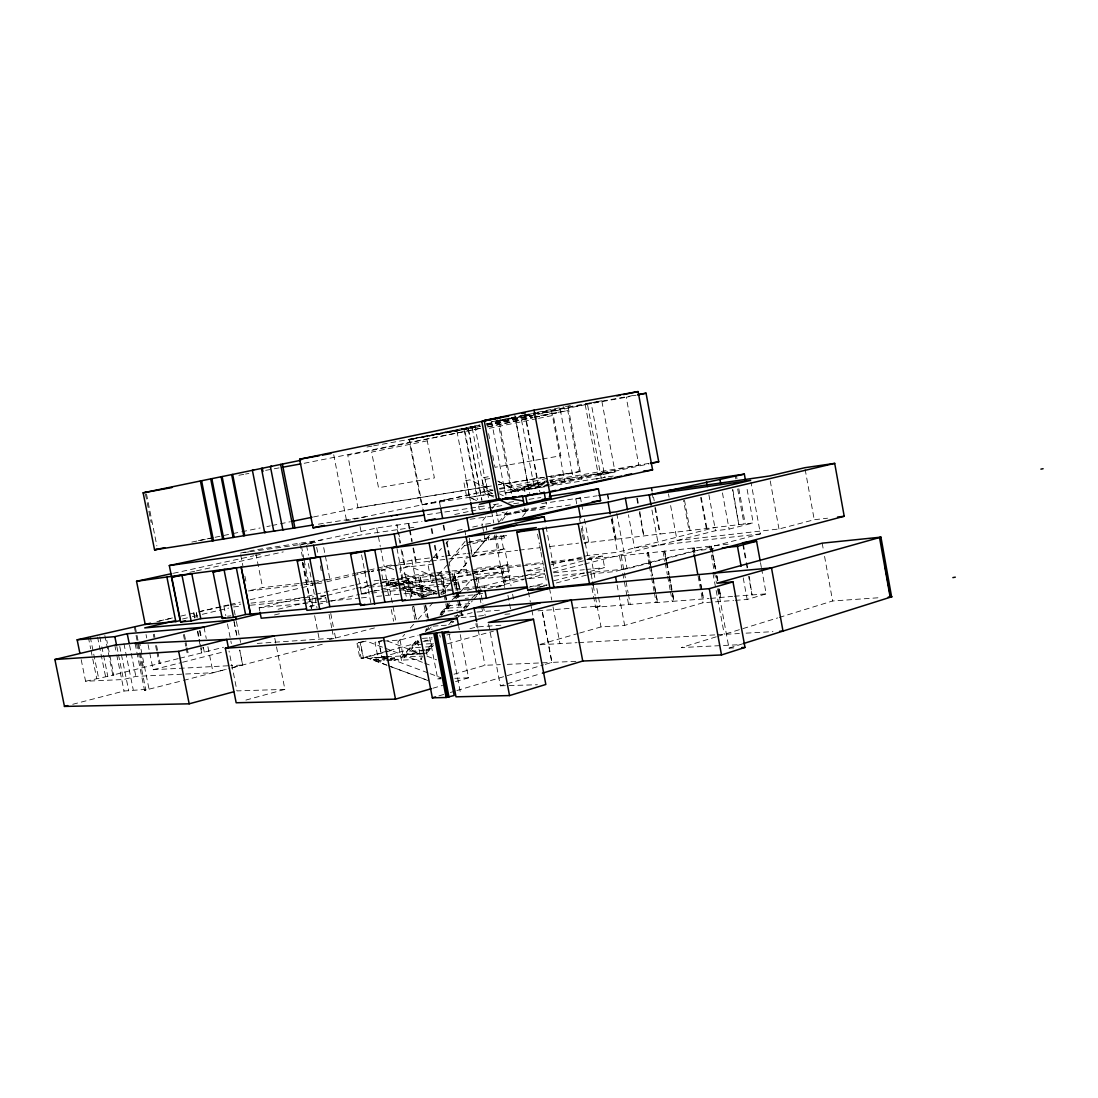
<?xml version="1.0" encoding="UTF-8"?>
<svg xmlns="http://www.w3.org/2000/svg" width="1098" height="1098" viewBox="0 0 1098 1098"><rect width="100%" height="100%" fill="white"/><g stroke="black" fill="none" stroke-linecap="round" stroke-linejoin="round"><path stroke-width="0.75" stroke-dasharray="5 3.75" d="M417.391 640.738L421.042 659.637L422.373 656.467M506.947 514.344L506.603 513.699L528.591 508.854L546.763 506.219L545.994 502.115M502.047 520.479L507.262 513.603M522.566 516.582L528.591 508.854M489.461 535.316L472.511 555.808M485.947 516.485L481.706 521.852L482.351 525.201M492.316 508.429L497.614 501.717M498.712 522.346L507.235 511.709M465.113 541.314L448.917 561.298L449.823 566.06M464.303 545.651L488.651 539.983L504.517 537.951L506.425 535.604L488.226 537.718L468.626 542.261M452.568 580.334L467.666 561.819M471.975 556.535L485.22 540.298L506.384 535.371M452.39 580.375L468.283 560.982M427.108 655.122L426.038 650.634L433.353 642.275M448.725 624.707L453.2 619.588M455.876 616.527L457.66 614.496M464.495 609.582L463.878 607.4L469.162 601.347M471.797 598.341L477.054 592.33M426.724 653.132L433.408 645.487M455.684 619.999L460.144 614.894M465.703 608.525L472.387 600.88M473.499 599.604L477.959 594.498L482.695 593.291M425.297 631.775L427.561 629.223M439.982 615.127L450.153 603.612M454.668 598.492L459.197 593.359M460.323 592.083L471.618 579.277M418.832 640.985L401.525 660.612L397.915 641.973L404.668 634.383M428.961 629.497L431.212 626.944M441.341 615.456L451.456 603.969M455.958 598.863L458.209 596.31L460.776 595.665M401.017 657.949L417.418 639.379L418.036 641.548L414.701 642.454L415.332 644.622L434.89 643.442M427.314 628.166L425.516 630.197L432.104 629.085M449.453 603.077L438.884 615.045L442.151 614.194M452.088 600.098L454.709 597.134L457.921 596.31L477.671 594.498L474.432 595.336L475.05 597.504M432.379 558.662L427.836 563.768L431.445 582.53L437.759 581.885M433.504 557.386L441.451 548.437M445.994 543.318L448.259 540.765M410.295 628.07L413.671 624.282M418.173 619.217L432.804 602.788M440.669 593.936L450.798 582.558M431.445 582.53L433.724 579.991M438.267 574.899L448.519 563.439M449.658 562.162L467.144 542.604M386.592 656.824L403.186 655.89L424.473 650.085M717.968 588.212L728.976 648.136L743.277 643.62M716.253 636.813L681.323 647.559L739.942 644.677M717.845 636.318L777.645 617.927M779.264 617.433L832.613 600.99L881.488 597.545M488.624 624.199L500.386 685.825L540.751 673.678M438.884 695.885L443.784 694.43M450.331 692.495L455.245 691.04M456.878 690.546L543.62 664.866M545.253 664.372L551.8 662.437L542.069 610.955M735.289 600.359L747.175 599.467L766.184 593.881L761.683 569.203M432.832 688.254L442.563 685.413M455.546 681.611L468.53 677.823L459.637 631.446M710.653 598.41L732.599 596.365M579.62 633.052L601.031 626.931L624.652 625.393L703.008 602.761L733.588 600.482M429.689 637.224L437.718 678.921L440.984 677.988M454.009 674.227L484.959 665.292L500.386 664.633M584.452 519.08L588.72 541.918L584.081 543.057L753.242 522.95L746.489 485.92M540.106 644.375L577.973 633.532M654.339 592.714L656.179 602.61L708.951 598.534M656.179 602.61L657.661 602.157L595.583 607.276L591.589 585.92M597.957 473.76L600.798 473.128L550.345 481.281M595.583 607.276L600.126 606.014L596.447 586.346M387.814 656.837L372.991 657.62L373.224 659.802L394.607 657.976L394.827 660.186L386.578 660.598M426.106 649.632L434.328 647.381M447.462 643.771L493.455 631.158M245.911 700.085L284.89 689.366L274.665 637.567M426.038 650.634L429.428 649.7L428.783 647.491L432.159 646.571L431.528 644.361L433.779 643.744M394.827 660.186L398.08 659.28L398.313 661.49M373.224 659.802L394.607 657.976M424.542 649.975L406.507 651.732L407.138 653.914L423.279 653.79L426.669 652.843L403.762 654.833L401.95 660.131L421.467 659.157M376.463 658.91L376.683 661.092L384.876 659.953M391.259 650.51L360.02 658.965L357.015 643.483L366.279 641.04L383.449 647.546M415.332 644.622L411.97 645.528L412.601 647.71L424.02 647.051M372.991 657.62L369.738 658.498L391.108 656.659L391.341 658.869M412.601 647.71L409.252 648.63L409.87 650.812M390.408 654.655L409.472 649.453M387.512 651.032L361.146 658.169L358.14 642.742L364.742 640.999M389.159 650.592L432.008 638.995M446.845 634.987L450.139 634.095M469.917 628.742L476.505 626.958L503.104 625.105M383.531 641.108L400.043 640.038L418.132 635.207M384.355 639.86L375.022 642.33L378.069 658.018L384.053 656.384M384.931 656.906L381.624 657.084L378.837 641.356L381.884 657.016M458.84 616.184L473.691 612.272M483.545 615.594L460.94 617.639L459.664 610.927M693.689 553.159L692.783 548.245L711.518 545.981L715.772 569.148M586.318 572.881L627.095 568.846L760.406 533.889L750.963 482.063M670.617 505.547L677.068 540.504L778.976 528.989L814.236 519.738L827.563 518.201M537.457 587.499L547.147 584.987L530.334 586.552M183.572 680.417L226.202 669.3M232.762 667.584L324.473 643.689M539.722 587.279L548.012 585.124M556.288 582.969L591.095 573.911L614.606 571.591L693.456 550.935L713.755 548.794M135.109 643.579L144.524 690.313L181.939 680.856M463.878 607.4L467.144 606.549L466.526 604.367L469.779 603.529L446.831 606.055L447.435 608.21L467.144 606.549M81.197 659.692L85.575 681.24L123.498 679.525L135.85 676.395L213.081 672.717L229.537 668.435M231.184 668.009L242.713 665.004L239.735 649.989L242.603 665.017L230.786 665.635M692.783 548.245L694.238 547.847L695.048 552.816M431.336 561.009L467.995 556.686M649.138 564.701L646.996 553.159L694.238 547.847M72.743 704.285L124.047 691.026L149.04 689.132L139.652 642.481M447.435 608.21L444.182 609.047L444.8 611.202L457.921 610.117M529.112 587.183L545.528 582.928M553.735 580.801L588.212 571.88M589.859 571.454L604.627 567.625L602.459 556L587.114 557.674M329.263 639.654L333.984 638.432M257.22 643.428L335.563 638.02L377.657 627.109M441.533 612.039L444.8 611.202M646.996 553.159L648.493 552.761L650.483 564.345M487.883 588.706L523.609 579.607M526.848 578.783L544.951 574.172M553.186 572.072L582.791 564.523M584.438 564.097L715.498 530.705L729.086 529.126L753.242 522.95M496.09 587.471L504.353 585.371L445.719 590.999L440.902 592.22M586.661 559.637L648.493 552.761M588.171 559.253L591.218 558.484L595.212 579.785M149.753 652.994L153.116 669.711L180.95 662.67M182.584 662.259L223.525 651.896M467.268 590.23L544.128 570.782M553.131 568.49L586.016 560.172M587.663 559.747L602.459 556M551.114 564.701L587.65 555.519L617.433 552.239L715.004 527.534M85.575 681.24L113.808 675.009L106.794 640.381M526.203 570.946L542.81 566.788M104.845 635.509L112.847 675.05L160.143 663.357L157.865 652.02M156.877 652.088L159.155 663.412L178.219 658.622M179.811 658.224L202.156 652.802L199.507 639.516M198.999 639.558L201.648 652.83L223.484 647.257M441.204 594.43L444.498 593.593M411.366 592.92L433.243 590.299L433.477 592.508L414.783 594.306L414.564 592.124L411.366 592.92L411.146 590.738L407.934 591.52L407.701 589.338L404.489 590.134L404.27 587.938M414.783 594.306L417.981 593.51L418.201 595.679L436.702 593.428M433.477 592.508L436.675 591.698L408.936 580.348L386.29 583.312L399.754 581.885M401.964 587.005L421.385 594.883L421.618 597.065L439.296 592.618M407.934 591.52L429.798 588.885L430.032 591.108M476.381 578.097L501.772 571.784M453.749 584.85L471.742 580.375M473.375 579.964L509.348 571.001L508.182 564.811L475.667 568.38M472.25 573.623L507.839 564.852L504.806 548.918L467.624 553.392M472.181 573.691L508.182 564.811M401.031 588.734L422.881 586.058L423.114 588.281L404.489 590.134M423.114 588.281L426.34 587.471L426.573 589.695M451.923 581.295L457.742 579.854L460.337 593.4M476.834 581.501L474.954 571.66L520.932 566.06M443.839 593.647L440.339 575.352L470.301 571.907M399.164 585.412L415.922 583.216L416.156 585.44L399.26 587.169M433.285 580.389L424.995 582.42L400.001 572.14M434.932 579.977L443.221 577.946L445.953 593.195M416.156 585.44L419.409 584.644L419.642 586.854M474.954 571.66L476.71 571.221L482.969 603.996M383.971 586.181L390.353 584.658L401.292 589.091M394.1 585.934L397.352 585.138L390.394 582.324L390.614 584.52L393.88 583.738L394.1 585.934L397.476 585.577M410.762 598.424L407.001 578.921L433.545 575.86M401.443 581.707L408.936 580.348L409.156 582.585L390.614 584.52M395.98 583.45L386.537 584.589L406.095 582.393L397.668 583.271M274.5 614.976L281.143 613.357M309.416 606.48L329.373 601.622M331.033 601.224L359.307 594.347M360.968 593.936L372.606 591.108M368.763 586.112L360.391 588.13L361.544 594.059L369.765 592.055M371.412 591.657L379.634 589.653M381.281 589.255L396.09 585.646M397.737 585.248L415.84 580.842L509.348 571.001M440.339 575.352L441.767 574.981L445.28 593.263L441.492 575.05M370.41 585.728L378.618 583.752M380.251 583.354L395.019 579.799M396.666 579.401L414.715 575.05L435.041 572.827M278.096 609.253L306.067 602.5M307.714 602.102L325.818 597.737L326.792 602.733M407.001 578.921L408.456 578.564L411.901 596.42M470.781 557.043L464.289 558.594L467.391 574.817L470.63 574.021L452.541 578.522L453.145 581.693M472.401 556.659L504.806 548.918M259.732 610.776L259.142 607.812L314.069 594.691M315.744 594.293L354.023 585.138M355.697 584.74L367.35 581.954M469.395 538.061L472.277 556.247L517.638 550.331M325.639 595.747L311.393 599.165L313.012 607.427M327.218 595.363L354.874 588.706M356.507 588.322L388.019 580.76L394.827 580.019M401.141 549.645L403.968 564.317L429.675 561.202M182.543 618.984L190.764 617.035M192.411 616.651L200.632 614.702M202.279 614.317L228.59 608.1M315.359 582.681L308.909 584.191L304.036 559.335M316.979 582.297L325.049 580.417M326.669 580.032L392.11 564.715M398.684 563.178L411.846 560.104L443.963 556.233M159.004 621.07L173.36 617.707M194.689 617.982L193.701 613L196.364 612.368L197.366 617.337M199.177 611.641L228.947 605.327M156.89 621.688L173.553 617.776M180.731 616.115L196.899 612.3M198.56 611.902L228.562 604.861M230.223 604.463L240.229 602.116M250.22 599.769L300.221 588.034M301.895 587.636L321.892 582.942M326.847 581.775L369.573 571.756M399.15 564.811L371.22 571.358L379.688 570.233M403.968 564.317L404.695 564.152L401.868 549.48M300.811 583.299L312.024 581.487M299.15 583.491L262.6 587.608L247.846 591.012L302.128 584.946M457.344 530.54L464.536 528.907L465.703 535M472.648 527.081L482.393 524.885M502.088 512.313L506.823 513.672M576.725 503.817L575.805 498.917L580.471 497.874L581.391 502.76M506.645 515.072L527.973 510.309M505.602 513.946L524.13 511.284L546.763 506.219M399.878 543.126L396.419 525.201L422.016 521.399M189.817 572.319L194.826 571.221M196.487 570.864L283.257 551.91M339.982 539.53L361.681 534.795L417.597 526.779M454.682 514.537L469.395 511.325M471.042 510.968L505.313 504.984M599.549 478.303L596.241 479.016L599.92 478.44M248.793 551.896L240.352 553.104L255.161 549.906L322.194 539.859M601.182 478.165L604.998 477.342L591.122 402.966M301.113 544.43L376.738 528.028L397.147 525.036L400.605 542.961M173.388 573.28L253.748 555.808M255.422 555.451L260.446 554.353M307.33 544.169L315.702 542.343L250.481 551.649M396.419 525.201L397.147 525.036M533.655 413.438L601.773 400.756L615.058 472.071L534.452 488.432L520.726 415.758L532.036 413.726M601.773 400.756L585.124 404.16L598.3 474.748L648.932 463.891M492.631 493.469L469.697 497.38L466.485 495.912L463.672 481.116L469.848 479.853L492.741 490.724M499.055 492.11L548.726 481.542M550.139 481.24L552.967 480.636L546.324 481.706M523.362 415.826L499.014 420.836L512.231 490.614L545.72 483.477L520.438 487.498M550.373 482.489L573.046 477.644L560.323 409.774L587.924 404.146L585.042 404.654M509.417 418.091L491.63 421.756L505.149 493.043L528.605 488.034M509.047 492.426L532.406 487.43M537.265 486.689L549.384 484.136M550.949 483.806L638.789 465.017L626.231 397.243L636.14 395.211M345.65 520.919L492.645 489.9M499.302 488.5L579.209 471.646L567.762 410.556L534.232 416.636M422.14 504.792L476.793 493.249L464.605 429.277M527.15 485L547.765 480.622M549.412 480.279L648.753 463.397M566.129 473.773L567.652 473.458L498.423 484.767L547.518 476.82M443.331 500.304L450.551 498.794M484.918 486.977L485.865 486.771M511.037 417.762L520.726 415.758M524.048 415.085L535.659 412.683M537.306 412.34L563.837 406.878M565.497 406.534L570.48 405.505M479.881 424.926L408.936 439.392L421.522 504.915L489.42 494.155M489.79 478.495L485.508 479.373L488.363 494.32M198.45 540.669L212.49 537.773M191.834 542.096L213.451 537.622M215.112 537.279L231.225 533.93M232.886 533.587L238.376 532.475M241.738 531.789L260.185 527.973M266.896 526.587L270.259 525.887M271.933 525.544L278.645 524.158M280.319 523.815L290.38 521.728M313.548 516.952L364.124 506.507M474.94 426.244L409.156 439.763L480.155 426.436M468.256 428.618L481.912 500.372L468.215 428.632L479.963 426.23M486.606 424.871L560.323 409.774L537.128 413.96M486.826 425.077L531.857 415.854M488.171 476.738L481.981 478.014L484.822 492.988L493.908 497.216M479.661 428.467L347.792 455.272L357.975 507.77L491.671 485.934L360.226 507.303M488.006 426.765L533.065 417.611M534.74 417.267L567.762 410.556M480.732 428.275L304.16 463.287M487.443 426.916L532.791 417.693M534.465 417.35L556.302 412.917L554.764 413.191M489.269 428.302L536.867 418.681M538.514 418.352L553.282 415.36L560.858 455.752L542.275 459.005M539.612 486.249L512.231 490.614M538.391 486.483L525.009 415.497L526.23 415.264M238.87 475.269L243.893 474.35M245.568 474.048L248.917 473.43M265.661 470.356L279.043 467.899M366.979 447.01L372.016 446.104M373.691 445.802L480.581 426.381M487.292 425.173L532.557 416.952M468.489 428.824L409.115 439.612L480.004 425.159M474.007 429.647L474.967 429.469M585.124 404.16L636.167 394.978M525.009 415.497L626.231 397.243M491.63 421.756L515.291 417.501M499.014 420.836L535.467 414.262M486.579 423.718L531.72 415.552M486.702 423.952L531.912 415.771M361.585 658.086L363.452 657.99L360.432 642.536M540.587 459.307L494.978 467.309L494.018 462.258M549.206 476.546L579.209 471.646M493.071 490.243L480.375 492.494M499.727 489.173L544.649 481.967M598.465 473.636L608.031 472.113L525.64 489.749L535.604 488.185M529.716 485.522L548.575 482.516M550.18 482.255L555.025 481.487M598.3 474.748L615.058 472.071M505.149 493.043L601.21 477.946L587.375 403.776M608.278 476.82L613.302 476.038M318.351 524.185L325.049 523.142M326.724 522.881L365.346 516.856M427.451 514.619L486.689 505.684M493.469 504.668L500.235 503.653M508.703 502.376L515.47 501.361M529.016 499.316L540.861 497.531M513.686 503.735L518.791 502.98M541.698 503.557L580.471 497.874M575.805 498.917L597.312 495.761M470.122 519.272L571.797 504.709M485.645 524.144L490.545 523.471M468.777 542.398L485.22 540.298L483.944 533.587M445.651 556.027L465.936 553.598M519.327 550.125L539.64 547.724M549.796 546.529L578.564 543.126M585.344 542.316L588.72 541.918M404.695 564.152L384.19 566.568L380.622 548.135M369.491 571.413L357.577 572.799L360.556 588.089M381.39 570.04L384.794 569.642L387.814 585.248M433.586 564.001L403.68 567.46L406.727 583.271M313.548 581.13L329.894 579.277L322.839 543.139M303.817 584.754L312.161 583.82M313.795 583.642L321.934 582.736M760.406 533.889L634.589 547.902L628.427 514.797M436.729 572.634L450.276 571.152M451.964 570.974L468.901 569.121M374.089 580.787L394.539 578.577M401.346 577.836L435.439 574.13M437.141 573.952L524.062 564.509M525.764 564.331L542.81 562.478M551.333 561.558L585.412 557.853M522.607 565.882L542.687 563.713M551.059 562.807L581.185 559.568M587.869 558.841L591.218 558.484M396.529 579.84L408.456 578.564M420.122 577.342L423.897 596.996M435.192 575.681L441.767 574.981M471.907 571.742L476.71 571.221M728.111 544.196L711.106 546.063L715.361 569.231M385.782 581.281L389.117 597.93M360.391 588.13L396.254 584.397M397.943 584.218L434.396 580.417M436.043 580.252L449.233 578.866M527.795 571.029L544.128 569.327M438.404 581.816L451.47 580.471M453.103 580.293L458.003 579.799L460.309 591.836M230.649 605.163L240.805 604.133M250.975 603.104L301.799 597.943M303.501 597.765L313.657 596.736M320.438 596.049L325.53 595.541M374.294 590.93L382.722 590.079M384.41 589.914L401.278 588.199M402.966 588.034L451.882 583.079M453.556 582.914L467.515 580.183L510.268 575.819L501.306 578.083L545.349 573.623M553.817 572.772L584.301 569.684M586.003 569.519L604.627 567.625M233.531 606.933L241.999 606.096M250.454 605.245L306.315 599.673M308.003 599.508L325.818 597.737M361.544 594.059L369.93 593.222M371.604 593.057L379.977 592.22M381.665 592.055L450.4 585.193M503.337 581.103L545.541 576.93M554.037 576.079L584.616 573.06M196.364 612.368L196.871 617.392M193.701 613L195.197 617.927M259.142 607.812L318.777 602.02M320.492 601.855L359.677 598.053M361.379 597.888L369.902 597.065M376.724 596.392L402.28 593.922M403.995 593.757L453.405 588.953M455.107 588.789L484.081 585.975L484.671 589.036M418.201 595.679L436.908 593.908M421.618 597.065L426.71 596.585M227.574 616.184L230.937 615.868M477.054 593.167L480.348 592.865L477.163 593.263M452.843 596.351L461.023 595.596M465.181 598.383L468.462 598.094M477.012 612.011L501.91 610.021M454.256 616.047L459.17 615.662M537.938 610.845L600.126 606.014M734.274 596.241L766.184 593.881M504.847 614.29L511.448 613.782M450.551 622.017L453.831 621.784L450.523 622.662L451.141 624.844M433.147 626.162L439.694 625.682M441.327 625.558L447.874 625.091M422.373 638.377L432.173 637.732M358.14 642.742L360.185 642.605L363.191 658.059M378.59 641.424L381.884 641.218M424.569 641.136L432.722 640.628M425.64 646.955L432.159 646.571M159.155 663.412L160.143 663.357M426.161 649.892L429.428 649.7M540.106 644.759L577.081 642.673M578.783 642.577L715.635 634.85M717.351 634.754L739.379 633.519M746.091 633.148L772.937 631.652M421.659 653.873L403.762 654.833L404.393 657.016L422.291 656.082M153.116 669.711L229.098 665.717M386.523 659.871L398.08 659.28M376.683 661.092L384.931 660.68M112.847 675.05L113.808 675.009M728.976 648.136L733.78 647.93M575.901 661.339L551.992 662.382L542.247 610.9M507.249 664.345L551.8 662.437M437.718 678.921L441.149 678.797M454.833 678.317L468.53 677.823M144.524 690.313L145.883 690.258L138.472 653.502M284.89 689.366L236.976 690.903L229.043 651.045M500.386 685.825L537.416 684.74M489.351 495.088L494.031 495.898M365.977 657.345L386.496 664.99M388.074 665.58L427.534 680.293M365.799 657.359L389.474 666.184M391.053 666.761L430.498 681.474M390.408 658.773L428.495 673.074M430.087 673.678L441.204 677.85M385.014 648.136L422.991 662.533M424.583 663.137L430.924 665.539M387.484 641.054L420.63 653.735M427.012 656.165L436.592 659.829M402.856 589.722L424.748 598.575M408.895 582.722L436.304 593.908M393.757 569.574L390.627 568.297L381.13 570.535L383.545 583.038M434.3 576.574L409.156 566.143L399.864 568.339L402.925 584.177M476.518 500.537L469.546 497.312L456.631 429.579M520.589 509.637L524.13 511.284M469.889 497.476L473.513 499.165M498.849 493.62L503.433 495.788L504.147 499.549M497.765 481.02L514.111 488.843M498.272 481.583L521.921 492.92M487.69 490.779L492.453 493.455M488.198 493.496L489.31 494.114M503.694 535.728L504.517 537.951M439.708 635.015L440.339 637.211M428.206 627.15L428.824 629.319M135.274 626.78L140.201 651.238M140.53 652.871L143.481 667.543M134.313 626.876L139.24 651.306M139.57 652.939L142.52 667.598M136.454 643.483L138.142 651.828M129.55 645.199L130.882 651.773M131.211 653.406L135.85 676.395M123.937 643.702L133.229 689.709M119.764 646.42L121.096 653.008M121.425 654.655L128.74 690.862M116.841 646.544L118.172 653.132M118.502 654.792L123.498 679.525M114.782 645.13L116.429 653.324M116.759 654.971L124.047 691.026M99.822 636.84L101.483 645.102M101.826 646.749L107.851 676.505M97.557 637.032L105.586 676.615M90.256 637.018L98.642 678.358M88.348 637.183L90.681 648.74M91.024 650.387L96.706 678.44M200.014 630.609L201.661 638.899M203.308 647.189L204.31 652.157L202.828 647.216M199.52 630.65L201.181 638.94M197.846 631.213L199.177 637.856M197.338 631.254L198.669 637.897M184.409 634.466L185.411 639.475M185.74 641.15L186.742 646.159M187.072 647.82L188.746 656.165M183.421 634.548L185.754 646.228M186.084 647.889L187.758 656.233M146.487 493.949L156.877 545.871M145.471 494.155L151.167 522.607M154.283 634.191L154.928 637.43M156.561 645.542L157.536 650.4M153.308 634.273L153.953 637.513M155.587 645.61L156.561 650.469M146.048 634.603L146.72 637.938M148.065 644.636L149.41 651.32M240.682 554.751L242.96 566.28M244.909 576.176L245.897 581.116M234.176 610.172L235.137 615.017M236.413 621.482L240.586 642.481M234.107 621.633L237.086 636.648M234.011 621.633L236.99 636.648M223.868 605.849L225.817 615.69M227.451 623.884L231.349 643.552M203.995 627.15L206.273 638.542M207.893 646.681L213.081 672.717M299.809 543.51L302.362 556.521M303.638 563.027L307.454 582.544M302.677 562.505L311.667 608.374M302.307 562.588L311.31 608.47M255.807 553.186L262.6 587.608M333.737 454.764L346.556 520.726M330.745 613.411L333.312 626.533M334.588 633.107L335.563 638.02M316.677 547.38L317.995 554.078M320.287 565.799L321.261 570.823M329.071 614.427L331.692 627.781M332.021 629.456L333.641 637.801M306.562 545.445L308.456 555.176M308.305 563.48L316.993 607.88M301.442 546.09L303.707 557.688M314.632 615.69L319.161 638.803M420.397 577.274L424.185 596.928M425.75 605.108L428.275 618.201M425.338 605.19L428 618.284M408.772 523.334L409.732 528.262M410.048 529.909L412.258 541.41M413.521 547.984L416.375 562.766M408.223 523.458L409.17 528.385M409.485 530.032L411.695 541.534M412.972 548.108L415.813 562.903M418.695 577.672L422.483 597.326M424.061 605.52L426.271 616.98M411.846 560.104L415.84 580.842M413.781 606.165L416.293 619.148L413.534 606.22M408.209 578.619L411.764 596.461M412.326 606.549L414.838 619.547M404.805 581.35L405.052 582.64M396.996 548.478L406.548 597.902M400.043 640.038L403.117 655.945M388.019 580.76L396.076 622.36M376.738 528.028L380.306 546.461M391.272 609.596L393.633 621.235M360.062 526.477L361.681 534.795M361.544 554.833L370.863 602.884M483.285 605.643L485.165 615.47M469.45 541.479L471.962 554.6M477.15 583.134L478.083 588.061M478.399 589.695L479.648 596.255M479.963 597.902L481.212 604.463M481.528 606.096L483.093 614.304M476.93 623.239L477.891 628.276M478.206 629.964L484.959 665.292M475.887 623.691L476.505 626.958M454.284 573.636L457.495 590.395M457.811 592.069L461.023 608.841M461.338 610.515L462.629 617.213M457.248 590.463L454.037 573.691L457.097 590.477M457.564 592.138L460.776 608.896M461.105 610.57L462.382 617.282L460.954 610.598M457.413 592.151L460.625 608.923M439.502 502.047L440.435 506.96M443.77 525.132L445.376 533.546M446.996 541.959L450.221 558.786M443.139 525.283L444.759 533.697M446.364 542.11L449.59 558.937M452.596 574.034L455.807 590.806M456.123 592.481L459.335 609.253M458.676 626.478L459.321 629.785M445.596 594.924L448.78 611.545M445.321 594.992L448.643 611.6M431.898 528.522L433.49 536.867M435.096 545.212L437.978 560.227L437.237 560.392L434.355 545.377M444.168 595.308L447.353 611.929M431.157 528.687L432.763 537.032M449.329 634.905L460.611 693.662M409.554 439.282L422.771 508.031M524.748 507.839L525.352 511.009M497.627 419.683L511.997 495.514M528.44 591.946L530.32 601.869M530.622 603.516L531.569 608.484M531.885 610.131L533.45 618.394M503.845 483.93L505.972 495.143M488.596 433.683L490.188 442.082M492.741 455.533L493.702 460.584M507.537 567.501L511.023 585.852M512.601 594.183L514.193 602.528M496.172 510.241L498.396 521.907M500.921 535.261L504.092 551.937M502.87 568.654L506.041 585.371M507.949 595.404L509.225 602.088M509.541 603.763L510.488 608.772M491.575 511.256L493.798 522.95M496.022 534.644L499.521 553.035M474.871 425.832L488.486 497.504M501.978 571.756L504.998 587.608M494.567 534.973L504.778 587.622M472.209 427.904L484.328 491.657M485.934 525.654L486.798 530.183M488.047 536.812L488.651 539.983M464.015 429.4L477.41 499.7M478.604 506.013L479.208 509.17M482.585 526.436L483.628 531.912M466.485 480.54L470.328 500.715M581.693 504.394L583.23 512.56M582.118 526.038L587.65 555.519M591.095 573.911L592.33 580.54M593.263 585.509L595.13 595.445M595.445 597.106L601.031 626.931M579.483 518.531L581.02 526.711M581.322 528.344L582.242 533.244M582.544 534.891L583.779 541.424M551.416 410.24L564.88 481.912M524.968 412.93L539.845 491.849M546.077 526.738L553.914 568.297M549.535 588.322L551.745 600.057M553.008 606.755L559.966 643.634M537.553 534.15L539.406 543.99M539.722 545.637L540.641 550.551M540.957 552.184L543.428 565.305M543.743 566.939L544.979 573.499M545.294 575.146L546.214 580.06M514.838 415.03L529.648 493.427M515.168 417.514L528.495 488.047M523.938 486.757L525.393 494.498M650.936 565.937L652.624 575.874M653.077 577.452L657.51 602.226L652.788 577.534M648.191 552.829L652.473 575.887M637.362 498.259L638.267 503.159M639.791 511.339L643.757 536.016L639.201 511.476M636.771 498.382L637.993 504.929M649.44 566.348L651.279 576.23M651.581 577.877L654.037 591.067M616.76 513.452L627.095 568.846M621.194 555.698L628.07 592.549M628.372 594.224L630.252 604.271M607.825 494.182L608.759 499.178M612.176 517.515L616.225 539.2M619.56 556.11L628.632 604.724M607.249 494.306L608.182 499.316M611.915 519.327L615.649 539.338M611.202 518.86L617.433 552.239M617.117 585.042L618.682 593.455M618.998 595.13L624.652 625.393M568.078 406.809L581.652 479.25M699.371 575.681L703.489 598.671L702.102 592.138M693.95 547.916L694.856 552.829M699.083 575.764L701.8 590.504M684.493 500.221L690.079 530.485L689.119 530.691L683.532 500.427M698.081 576.011L703.008 602.761M668.462 493.894L669.08 497.216M664.839 551.004L666.692 560.982M666.994 562.643L669.149 574.281M669.464 575.942L674.076 600.894M666.404 561.051L664.372 551.1L666.212 561.078M666.706 562.711L668.86 574.364M669.176 576.025L673.788 600.977L668.984 576.038M666.527 562.739L668.682 574.378M651.787 487.745L652.39 491.039M653.626 497.655L654.23 500.949M655.451 507.564L660.351 533.985M651.196 487.869L651.814 491.177M652.116 492.824L653.653 501.086M654.875 507.701L659.761 534.136M663.027 551.443L664.866 561.421M665.182 563.096L667.337 574.734M667.639 576.409L670.109 589.722M670.425 591.383L672.264 601.361M651.951 509.966L658.484 545.239M760.475 562.615L761.381 567.556M736.374 475.31L736.978 478.659M738.817 488.706L745.24 523.897M735.221 475.571L735.838 478.92M737.678 488.981L744.101 524.185M743.36 544.265L746.448 561.119M746.75 562.807L747.669 567.858M749.22 576.285L752.034 594.979L748.644 576.436M732.874 489.584L738.858 524.803L732.448 489.708M742.797 544.416L745.871 561.27M746.187 562.958L747.107 568.009M743.222 577.864L747.175 599.467M722.443 492.906L729.086 529.126M708.896 494.759L715.498 530.705M716.994 575.764L717.9 580.732M719.423 588.995L720.686 597.339L719.163 589.063M711.257 546.049L715.512 569.217M716.733 575.832L717.653 580.801M716.582 575.846L717.488 580.815M719.012 589.077L720.535 597.353M701.251 497.339L706.975 528.481M700.634 497.49L706.371 528.66M709.72 546.433L716.418 582.86M717.625 589.475L719.149 597.751M712.959 573.266L724.282 634.356M805.15 469.381L814.236 519.738M770.247 480.979L778.976 528.989M822.182 543.167L823.376 549.769M824.571 556.384L832.613 600.99M412.436 581.789L412.656 584.012M379.922 660.214L380.155 662.382M427.287 440.833L371.632 452.074L378.522 487.732L434.396 477.932L427.287 440.833M604.998 477.342L603.488 477.575L604.957 477.342"/><path stroke-width="1.5" d="M485.453 420.63L487.814 419.765M542.371 673.184L582.736 661.037L721.496 654.957L745.007 647.436L732.997 581.899L717.049 583.216L880.939 537.142L891.603 596.832L743.277 643.62M441.959 632.009L454.16 695.501L446.131 697.505L432.338 697.82L420.177 634.809L448.684 631.542L443.729 632.887L456.013 696.818L509.541 695.569L545.83 684.479L533.477 619.272L488.308 622.525L571.262 600.071L582.736 661.037M432.338 697.82L435.604 696.859M458.36 624.817L457.097 618.188L426.477 620.548L274.335 635.893L225.337 648.232L236.166 702.761L395.5 699.151L431.198 688.721M476.601 621.55L474.034 608.1L709.294 588.652L732.997 581.899M533.093 588.995L528.124 590.299L713.041 573.266L822.182 543.167L880.939 537.142M443.729 632.887L496.9 629.291L533.477 619.272M139.652 642.481L114.782 645.13L54.9 659.5L64.466 706.426L189.172 703.818L233.668 691.795M420.177 634.809L540.49 602.651M722.223 547.902L737.458 546.296L756.577 541.218L760.187 560.968M225.337 648.232L383.559 637.636L457.097 618.188M429.112 543.057L439.529 597.285L402.184 600.73L391.972 547.902L429.112 543.057L443.043 539.873L536.304 527.589L516.815 532.132L527.781 590.024L589.475 583.669L844.211 516.266L834.7 463.37L804.848 467.707L769.341 476.01L667.845 490.559M426.477 620.548L549.535 588.322M527.781 590.024L531.007 589.173M64.466 706.426L67.788 705.575M260.02 612.272L261.2 618.215L486.428 598.232L527.465 587.608M481.391 590.367L476.518 591.602L466.06 536.84L516.705 525.228M439.406 597.285L459.074 592.316M360.899 551.525L350.564 553.859L360.611 605.437L401.772 600.03M402.184 600.73L405.299 599.947M952.858 577.617L955.301 577.164M360.611 605.437L365.003 604.339M54.9 659.5L178.672 651.361L226.737 639.42L274.335 635.893M307.33 558.539L297.187 560.804L306.905 610.351L319.71 609.184L329.839 606.7L361.022 603.804M259.993 613.617L135.109 643.579L226.737 639.42L228.384 647.724M154.983 549.755L156.534 549.384M225.117 569.313L213.039 571.976L222.276 618.435L225.282 617.721M222.276 618.435L233.503 617.405L245.568 614.509L306.205 608.937M181.362 575.036L171.713 577.15L180.662 621.921L185.466 620.782M180.662 621.921L191.121 620.96L200.769 618.668L222.551 616.651M174.308 620.919L144.703 627.905L233.668 619.972M175.817 621.605L180.127 620.576L171.288 576.368L136.55 581.281L145.224 624.419L175.817 621.605L166.951 577.315M79.838 653.063L77.148 639.805L114.837 636.648L127.231 633.711L203.995 627.15M516.815 532.132L578.221 523.705L834.7 463.37M77.148 639.805L150.481 623.211M544.196 516.76L493.304 528.385L616.458 511.778L750.648 480.389L625.352 498.231L608.086 502.184L578.426 506.384L514.962 520.795L544.196 516.76L545.143 521.742M745.569 480.869L744.348 474.13L649.151 494.855L651.018 504.929M350.564 553.859L374.734 549.714L384.794 601.594M391.972 547.902L600.606 500.592L598.41 488.857L549.329 496.255M1040.904 469.134L1043.1 468.722M297.187 560.804L320.108 556.864L329.839 606.7M423.073 509.637L425.255 520.974L491.122 511.352L550.743 498.218L549.549 491.602M213.039 571.976L236.331 567.844L245.568 614.509M171.466 576.326L169.312 565.552L394.196 533.999L598.41 488.857M425.255 520.974L435.069 518.832M171.713 577.15L191.793 573.678L200.769 618.668M479.442 504.284L509.101 497.861M512.313 497.174L514.921 496.763M509.486 498.012L502.308 499.329M507.441 498.739L515.635 496.969M537.402 493.51L522.648 496.708L524.144 504.655M136.55 581.281L171.713 573.636M550.125 491.561L555.89 490.312M611.627 478.193L560.213 489.379L569.519 487.937M614.949 477.479L621.578 476.038M624.899 475.31L631.528 473.869M652.583 469.862L549.494 492.302L499.274 499.988L484.191 420.52L534.026 410.158L638.089 391.574L652.583 469.862L644.718 471.097M650.565 463.548L658.731 461.791L646.049 393.194L637.814 394.676M391.396 515.813L392.274 515.621M396.447 515.031L397.339 514.852M169.312 565.552L359.746 524.817L424.061 515.127M484.191 420.52L497.49 418.146L299.63 459.239L313.04 527.809L324.459 525.393M274.774 530.952L273.759 531.171L261.448 468.421L262.312 468.256L262.957 471.564M284.011 529.565L282.817 529.812L270.396 466.54L300.687 460.309M292.576 528.33L293.303 528.179L264.645 532.53L252.389 470.301L253.611 470.081M498.712 417.885L501.168 417.377M501.059 417.501L481.789 421.399L496.639 499.576L499.837 499.055M522.072 413.534L524.968 412.93M244.744 535.577L212.298 540.847L200.412 480.979L143.138 492.824L154.557 549.851L212.765 540.751M264.645 532.53L265.853 532.283L244.717 535.577L232.639 474.418L200.412 480.979M313.328 524.968L293.125 528.207L280.621 464.413M145.142 492.48L146.144 492.275M232.639 474.418L271.59 466.321L270.396 466.54M616.898 395.939L620.164 395.266M623.417 394.594L638.089 391.574M154.557 549.851L164.741 547.669M292.068 521.385L312.024 517.268M637.787 394.882L646.049 393.194M143.138 492.824L171.919 487.567M282.392 467.281L300.811 463.905M299.63 459.239L319.353 455.67M322.647 455.066L330.855 453.57M500.825 417.446L508.717 416.128M643.51 471.111L646.42 470.63M650.428 463.136L658.731 461.791M313.04 527.809L500.331 499.014M512.766 497.312L515.772 496.845M518.929 496.365L522.209 495.857M527.136 495.102L530.416 494.594M533.697 494.086L536.991 493.578M540.271 493.084L543.551 492.577M542.33 499.466L550.784 498.204L534.026 410.158M598.973 495.527L744.348 474.13M592.124 501.8L600.606 500.592M505.094 498.355L508.264 497.929M171.288 576.368L396.68 546.831L394.196 533.999M837.554 517.048L844.211 516.266M742.481 542.741L756.577 541.218M526.971 586.867L453.378 593.771L443.043 539.873M713.041 573.266L771.496 567.913L782.998 631.089L779.649 631.281M888.241 597.079L892.001 596.804L890.574 597.257L884.81 565.031M741.795 647.573L745.007 647.436M506.535 498.067L523.458 501.004M498.451 499.329L513.617 506.398M127.231 633.711L129.221 643.565M114.837 636.648L116.512 644.897M182.103 575.805L191.121 620.96M178.672 651.361L189.172 703.818M222.125 476.573L234.149 537.279M221.11 476.752L233.133 537.485M211.818 478.673L223.759 538.953M210.706 478.879L222.661 539.173M235.452 616.637L236.097 619.862M224.212 570.521L233.503 617.405M201.593 480.773L213.465 540.614M282.392 464.097L294.895 527.836M231.637 474.597L243.729 535.783M313.52 545.308L315.881 557.4M309.911 559.143L319.71 609.184M383.559 637.636L395.5 699.151M364.563 552.033L374.692 604.147M466.856 517.94L469.23 530.389M440.751 508.607L442.631 518.434M436.743 633.409L449 697.052M435.33 633.505L447.572 697.079M433.888 633.889L446.131 697.505M489.077 500.578L491.122 511.352M496.9 629.291L509.541 695.569M470.644 502.376L472.867 514.029M484.959 590.573L486.428 598.232M578.426 506.384L580.581 517.844M592.646 582.187L593.263 585.509M578.221 523.705L589.475 583.669M544.1 492.055L545.473 499.37M542.796 528.33L553.859 586.95M538.775 529.263L549.865 587.993M525.695 496.049L527.081 503.433M625.352 498.231L627.507 509.829M608.086 502.184L610.268 513.864M615.539 576.642L616.486 581.679M709.294 588.652L721.496 654.957M694.073 554.284L697.765 574.336M737.458 546.296L741.095 566.239M720.041 479.73L720.645 483.024M706.508 481.693L707.4 486.592M879.525 537.54L890.204 597.285M250.468 614.057L241.189 567.199L250.468 614.057M507.907 497.847L504.874 498.314L507.825 497.861"/></g></svg>
